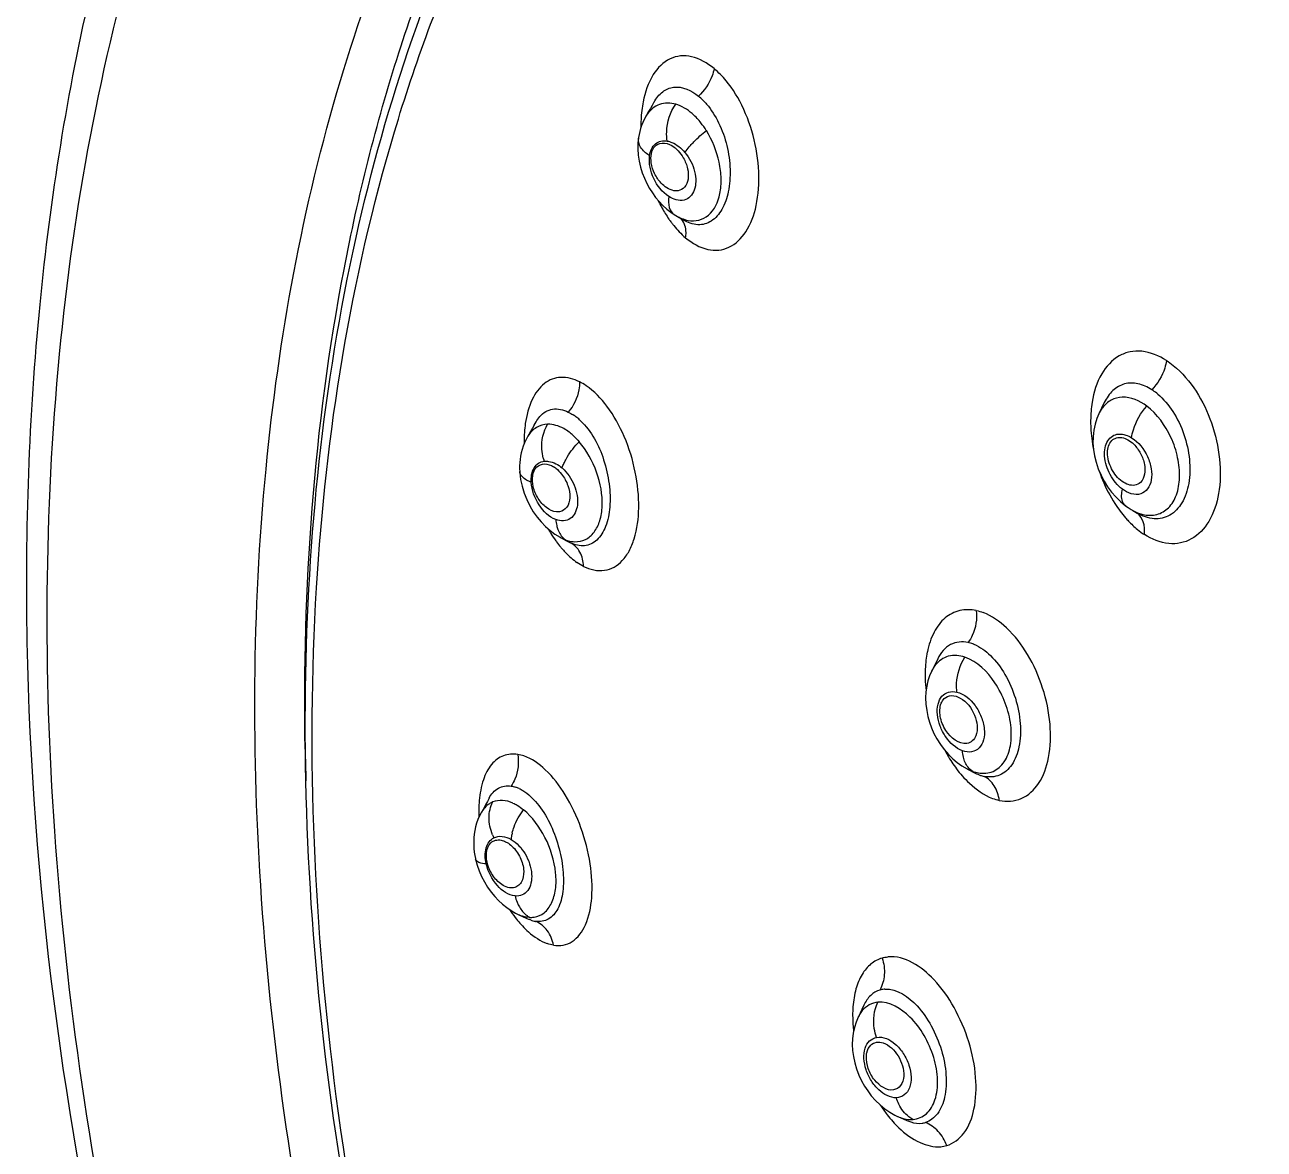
# Model space of a CAD drawing. Header units: millimetres. Extents: x 1241 to 1836, y -3 to 418.
# Drawn here: x 1621.68 to 1630.17, y 357.29 to 365 of the extents above; entities that cross this region are included whole.
import ezdxf

# ---------------------------------------------------------------- set-up
doc = ezdxf.new("R2010")
doc.units = ezdxf.units.MM
doc.header["$LTSCALE"] = 32.67
doc.layers.get('0').update_dxf_attribs({"linetype": 'CONTINUOUS'})
doc.layers.add('1', color=7, linetype='CONTINUOUS')

msp = doc.modelspace()

# ---------------------------------------------------------------- linework, layer by layer
at = {"color": 7, "linetype": 'Continuous'}
for p, q in [((1625.9525, 364.4049), (1625.9327, 364.3712)), ((1625.8827, 364.2227), (1625.8827, 364.2228)), ((1626.1281, 363.6992), (1626.139, 363.6925)), ((1626.139, 363.6925), (1626.19, 363.6619)), ((1629.0758, 362.4101), (1629.0383, 362.332)), ((1629.0378, 362.3332), (1629.0374, 362.3325)), ((1625.1692, 362.2557), (1625.1567, 362.2336)), ((1625.1692, 362.2557), (1625.1821, 362.2789)), ((1625.18, 362.2752), (1625.1804, 362.2758)), ((1625.1255, 362.1792), (1625.123, 362.1752)), ((1625.1321, 362.1908), (1625.1232, 362.1755)), ((1625.0696, 361.9367), (1625.0696, 361.9369)), ((1629.1866, 361.7318), (1629.2217, 361.7033)), ((1629.2713, 361.6708), (1629.3018, 361.6524)), ((1625.2771, 361.5327), (1625.311, 361.5079)), ((1625.3527, 361.4829), (1625.3908, 361.463)), ((1625.3908, 361.463), (1625.4135, 361.4511)), ((1625.4137, 361.451), (1625.4175, 361.4491)), ((1627.9345, 360.6544), (1627.8932, 360.5697)), ((1627.8909, 360.5665), (1627.8784, 360.5378)), ((1627.8924, 360.5696), (1627.8909, 360.5665)), ((1628.0683, 359.9421), (1628.1002, 359.9195)), ((1628.1002, 359.9195), (1628.1352, 359.8992)), ((1628.1352, 359.8992), (1628.1358, 359.8989)), ((1628.1358, 359.8989), (1628.1756, 359.8816)), ((1628.1384, 359.8978), (1628.1905, 359.8705)), ((1624.7673, 359.2792), (1624.7673, 359.2793)), ((1625.063, 358.8994), (1625.0942, 358.8853)), ((1625.0638, 358.899), (1625.0671, 358.8976)), ((1625.0942, 358.8853), (1625.1348, 358.8671)), ((1625.1442, 358.8633), (1625.135, 358.8671)), ((1627.4283, 358.2801), (1627.3879, 358.1942)), ((1627.3884, 358.1957), (1627.3879, 358.1946)), ((1627.5717, 357.5684), (1627.6057, 357.5448)), ((1627.6574, 357.5167), (1627.6606, 357.5152)), ((1627.6609, 357.5161), (1627.7227, 357.4887))]:
    msp.add_line(p, q, dxfattribs=at)
for points in [[(1625.9897, 364.4696), (1625.977, 364.4473), (1625.9646, 364.4257), (1625.9525, 364.4049)], [(1625.9327, 364.3712), (1625.9219, 364.3512), (1625.9124, 364.3308), (1625.9042, 364.3102), (1625.8973, 364.2897), (1625.8916, 364.2694), (1625.887, 364.249), (1625.8835, 364.2285), (1625.8827, 364.2228)], [(1625.8827, 364.2227), (1625.8796, 364.19), (1625.879, 364.1486), (1625.8818, 364.1069), (1625.888, 364.0656), (1625.8973, 364.025), (1625.9096, 363.9853), (1625.9241, 363.9476), (1625.9405, 363.9122), (1625.9586, 363.8789), (1625.9784, 363.8474), (1626.0001, 363.8172), (1626.024, 363.7883), (1626.0497, 363.7615), (1626.0768, 363.7371), (1626.1047, 363.7151), (1626.1281, 363.6992)], [(1629.0378, 362.3332), (1629.0243, 362.3007), (1629.0124, 362.262), (1629.0037, 362.2201), (1628.9988, 362.1764), (1628.9979, 362.1328), (1629.0011, 362.089), (1629.0082, 362.0448), (1629.0192, 362.0009), (1629.0343, 361.9565), (1629.0533, 361.912), (1629.0749, 361.8703), (1629.0988, 361.832), (1629.1253, 361.7962)], [(1625.1567, 362.2336), (1625.1443, 362.2119), (1625.1321, 362.1908)], [(1625.1025, 362.1348), (1625.0935, 362.1121), (1625.086, 362.0893), (1625.0799, 362.0664), (1625.0753, 362.0435), (1625.072, 362.0209), (1625.0699, 361.9989), (1625.0688, 361.9768), (1625.0688, 361.955), (1625.0696, 361.9369)], [(1625.123, 362.1752), (1625.1131, 362.1572), (1625.1025, 362.1348)], [(1625.0696, 361.9367), (1625.0701, 361.9287), (1625.0758, 361.8824), (1625.0856, 361.8362), (1625.0996, 361.7899), (1625.1174, 361.745), (1625.1385, 361.7021), (1625.1624, 361.6619), (1625.188, 361.6252), (1625.2154, 361.5918), (1625.2451, 361.561), (1625.2771, 361.5327)], [(1629.1253, 361.7962), (1629.1544, 361.7629), (1629.1866, 361.7318)], [(1629.2217, 361.7033), (1629.2393, 361.6907), (1629.2609, 361.6768)], [(1625.311, 361.5079), (1625.3461, 361.4867), (1625.3543, 361.4823)], [(1627.8784, 360.5378), (1627.8671, 360.5036), (1627.8585, 360.4662), (1627.8532, 360.4262), (1627.8515, 360.3851), (1627.8533, 360.3425), (1627.8586, 360.2992), (1627.8669, 360.2576), (1627.878, 360.2182), (1627.8917, 360.1801), (1627.9085, 360.1425), (1627.9287, 360.1047), (1627.9526, 360.0669), (1627.9789, 360.0312), (1628.007, 359.9984)], [(1628.007, 359.9984), (1628.0371, 359.9684), (1628.0683, 359.9421)], [(1624.8597, 359.6983), (1624.8476, 359.6752), (1624.8377, 359.6567), (1624.8278, 359.6385), (1624.818, 359.6205), (1624.8081, 359.6028), (1624.8055, 359.5983)], [(1624.8048, 359.5969), (1624.794, 359.576), (1624.7832, 359.5511), (1624.7742, 359.5259), (1624.767, 359.5006), (1624.7615, 359.4754), (1624.7576, 359.4505), (1624.7551, 359.4257), (1624.7541, 359.4009), (1624.7544, 359.3765), (1624.7558, 359.3526), (1624.7583, 359.329)], [(1624.7583, 359.329), (1624.7618, 359.3061), (1624.7662, 359.284), (1624.7673, 359.2793)], [(1624.7673, 359.2792), (1624.7781, 359.2391), (1624.7919, 359.1997), (1624.8085, 359.161)], [(1624.8085, 359.161), (1624.8279, 359.1236), (1624.8497, 359.0878), (1624.8737, 359.0541), (1624.899, 359.0233), (1624.9251, 358.9956), (1624.9522, 358.9705)], [(1624.9522, 358.9705), (1624.9804, 358.948), (1625.0099, 358.9278)], [(1625.0099, 358.9278), (1625.0409, 358.9101), (1625.063, 358.8994)], [(1627.3884, 358.1957), (1627.3744, 358.1617), (1627.3631, 358.1254), (1627.3549, 358.0875), (1627.35, 358.0485), (1627.3486, 358.0087), (1627.3507, 357.9679), (1627.3564, 357.9261), (1627.3656, 357.8842), (1627.3783, 357.8416), (1627.3941, 357.7998), (1627.4122, 357.7607), (1627.4321, 357.7247), (1627.4542, 357.6908), (1627.4789, 357.6582), (1627.5072, 357.6263), (1627.5387, 357.5957), (1627.5717, 357.5684)], [(1627.6057, 357.5448), (1627.6406, 357.5248), (1627.6574, 357.5167)]]:
    msp.add_lwpolyline(points, dxfattribs=at)
for centre, radius, start, end in [((1626.0059, 364.1556), 0.457, 45.50682, 50.97253), ((1626.8075, 364.31), 0.9075, 173.49499, 177.47737), ((1626.6887, 364.3238), 0.7878, 169.14172, 173.5088), ((1626.9029, 364.3054), 1.003, 177.45498, 180.3775), ((1626.1303, 364.2568), 0.2283, 145.17599, 148.94439), ((1625.9093, 364.0092), 0.5129, 38.42817, 42.73251), ((1625.8252, 363.9502), 0.6155, 31.80654, 37.86464), ((1626.0512, 364.1148), 0.0756, 128.47729, 133.50013), ((1626.1018, 364.3285), 0.2669, 236.71723, 237.85163), ((1626.9539, 364.2495), 1.0404, 205.94654, 207.31675), ((1626.7782, 364.1462), 0.8364, 214.82068, 215.46651), ((1626.7569, 364.1309), 0.8102, 215.45986, 217.3126), ((1626.2983, 363.9595), 0.3108, 239.30009, 243.95041), ((1626.0953, 363.5956), 0.1094, 41.24597, 44.37157), ((1626.727, 364.1081), 0.7726, 217.31431, 218.88691), ((1626.6741, 364.0647), 0.7041, 218.83945, 223.32053), ((1626.5556, 363.9588), 0.5453, 223.7655, 230.2166), ((1629.196, 362.1765), 0.3818, 51.2696, 57.43193), ((1629.1734, 362.1492), 0.4172, 49.90594, 51.18062), ((1629.7527, 362.2901), 0.7703, 170.87176, 175.40939), ((1625.249, 362.0364), 0.345, 52.12537, 57.29093), ((1625.1864, 361.9787), 0.4292, 45.71478, 50.26492), ((1629.8497, 362.2822), 0.8676, 175.39774, 179.60648), ((1629.2715, 362.222), 0.2586, 151.07153, 154.56715), ((1629.2603, 362.2281), 0.246, 149.94797, 151.05088), ((1626.018, 362.1465), 0.9182, 176.28624, 180.16976), ((1625.9079, 362.1539), 0.8079, 172.03209, 176.30122), ((1625.1678, 361.8883), 0.3993, 48.05264, 53.09344), ((1626.082, 362.1461), 0.9823, 180.13677, 180.97865), ((1625.3161, 362.0619), 0.2238, 148.37158, 149.4742), ((1625.5432, 362.1092), 0.3221, 194.41839, 198.37628), ((1625.2117, 361.8222), 0.1728, 52.79468, 58.7764), ((1629.8902, 362.1967), 0.8833, 212.83334, 216.88834), ((1629.2557, 361.7488), 0.0568, 217.87051, 229.0893), ((1629.2544, 361.7473), 0.0548, 229.1634, 233.37684), ((1629.8346, 362.1551), 0.8139, 216.89752, 221.10052), ((1629.4444, 361.9794), 0.3538, 238.76436, 239.78527), ((1629.2402, 361.5693), 0.1032, 53.44984, 57.21884), ((1626.1413, 362.053), 1.0145, 210.13628, 212.13478), ((1629.6364, 361.9493), 0.5279, 230.81908, 237.19656), ((1626.0636, 362.0036), 0.9225, 212.10422, 215.85082), ((1626.0058, 361.9626), 0.8515, 215.89155, 216.48765), ((1625.9541, 361.9237), 0.7869, 216.44881, 219.94727), ((1625.4781, 361.7241), 0.2718, 242.87933, 244.74112), ((1625.4739, 361.7152), 0.262, 244.7406, 246.75266), ((1625.4682, 361.7016), 0.2472, 246.73199, 250.92905), ((1625.4396, 361.56), 0.1057, 232.00281, 240.45928), ((1625.9019, 361.8805), 0.7191, 219.98343, 221.41975), ((1628.0855, 360.5159), 0.2562, 67.75434, 69.48803), ((1628.542, 360.5603), 0.6934, 168.32459, 173.10633), ((1628.737, 360.5441), 0.8892, 177.47456, 181.55718), ((1628.6383, 360.5486), 0.7904, 173.10542, 177.48652), ((1628.8287, 360.5467), 0.9809, 181.56245, 186.46132), ((1628.7214, 360.3955), 0.8244, 217.06379, 221.2683), ((1628.3006, 360.0675), 0.2253, 250.91658, 253.93093), ((1628.2969, 360.0546), 0.2119, 253.92364, 257.86392), ((1624.974, 359.5599), 0.2243, 65.78365, 72.57326), ((1625.6102, 359.6109), 0.8211, 175.07349, 179.19855), ((1628.4239, 359.9952), 0.3196, 249.04544, 257.79251), ((1625.7234, 359.6092), 0.9343, 179.19079, 182.55108), ((1625.1826, 359.5723), 0.3242, 202.72877, 206.70785), ((1625.301, 359.3873), 0.2921, 170.18321, 174.48746), ((1625.3421, 359.3804), 0.3338, 166.22627, 170.20301), ((1625.7992, 359.4696), 0.9623, 213.72978, 217.82179), ((1625.1583, 359.1103), 0.2316, 246.77714, 248.89972), ((1625.1536, 359.0978), 0.2182, 248.87746, 253.31373), ((1625.214, 359.0236), 0.1613, 229.13991, 235.81039), ((1625.2065, 359.0125), 0.1479, 235.80567, 242.84372), ((1625.6981, 359.3914), 0.8345, 217.83727, 221.24615), ((1625.6334, 359.3351), 0.7488, 221.2707, 223.25303), ((1625.2034, 359.004), 0.1525, 259.47004, 260.95783), ((1627.5807, 358.238), 0.1511, 95.53251, 106.59967), ((1627.581, 358.2317), 0.1573, 93.0278, 95.39093), ((1628.1611, 358.2084), 0.81, 175.76075, 179.9896), ((1628.2681, 358.2082), 0.9169, 179.97807, 183.90983), ((1627.6055, 358.0942), 0.2396, 149.59428, 153.65204), ((1628.3469, 358.2132), 0.9959, 183.88723, 186.46655), ((1627.6227, 358.0855), 0.2589, 153.61644, 154.82029), ((1628.3698, 358.1343), 0.9895, 213.18659, 217.77941), ((1628.2765, 358.0622), 0.8716, 217.79713, 221.80402), ((1628.1986, 357.9924), 0.7669, 221.78988, 226.18363), ((1627.809, 357.611), 0.1421, 277.40767, 286.511), ((1627.9369, 357.5153), 0.2074, 275.01075, 286.48967)]:
    msp.add_arc(centre, radius, start, end, dxfattribs=at)
for points, knots in [([(1627.98, 347.0014), (1627.2445, 348.0762), (1625.9408, 350.3358), (1624.5296, 353.9252), (1623.7202, 357.5566), (1623.5571, 361.0376), (1623.9856, 363.7393), (1624.6799, 365.6309), (1625.3433, 366.8633), (1626.1546, 367.9279), (1627.1039, 368.8086), (1628.1771, 369.4906), (1628.9601, 369.8037), (1629.3615, 369.9237)], [0, 0, 0, 0, 0.149313, 0.297754, 0.440615, 0.573927, 0.695156, 0.751168, 0.8043, 0.855006, 0.90395, 0.951969, 1, 1, 1, 1]), ([(1627.9548, 346.9846), (1627.2576, 348.005), (1626.0119, 350.1459), (1624.6276, 353.5461), (1623.7763, 357.0048), (1623.5007, 360.3638), (1623.8188, 363.472), (1624.6016, 365.7932), (1625.5279, 367.3541), (1626.3418, 368.3476), (1627.2803, 369.1738), (1627.9833, 369.6057), (1628.3473, 369.788)], [0, 0, 0, 0, 0.146252, 0.291949, 0.433066, 0.566147, 0.688836, 0.800474, 0.852683, 0.902938, 0.951816, 1, 1, 1, 1]), ([(1626.4012, 364.6998), (1626.3562, 364.7366), (1626.2811, 364.7817), (1626.1718, 364.791), (1626.0709, 364.7627), (1625.9647, 364.6534), (1625.9275, 364.5373), (1625.915, 364.4722)], [0, 0, 0, 0, 0.256265, 0.367312, 0.474618, 0.707873, 1, 1, 1, 1]), ([(1626.4012, 364.6998), (1626.3984, 364.683), (1626.3789, 364.6121), (1626.3349, 364.5488), (1626.2936, 364.5106)], [0, 0, 0, 0, 0.23257, 1, 1, 1, 1]), ([(1625.99, 364.4695), (1626.0052, 364.4964), (1626.0416, 364.5439), (1626.1554, 364.5948), (1626.2467, 364.5482), (1626.2936, 364.5106)], [0, 0, 0, 0, 0.26225, 0.49109, 1, 1, 1, 1]), ([(1626.2067, 363.5397), (1626.2509, 363.5033), (1626.3254, 363.4594), (1626.4329, 363.4512), (1626.5323, 363.4786), (1626.6372, 363.5846), (1626.7021, 363.771), (1626.7165, 363.9992), (1626.6776, 364.2437), (1626.5895, 364.4722), (1626.4984, 364.6053), (1626.4459, 364.6587)], [0, 0, 0, 0, 0.105384, 0.151081, 0.195311, 0.2911, 0.410093, 0.552354, 0.707902, 0.862125, 1, 1, 1, 1]), ([(1626.1384, 364.4556), (1626.1031, 364.4661), (1626.024, 364.4676), (1625.9636, 364.4168), (1625.9429, 364.3872)], [0, 0, 0, 0, 0.504001, 1, 1, 1, 1]), ([(1626.0809, 364.2029), (1626.0773, 364.2241), (1626.0719, 364.3116), (1626.0997, 364.4021), (1626.1384, 364.4556)], [0, 0, 0, 0, 0.245409, 1, 1, 1, 1]), ([(1626.2861, 364.3571), (1626.275, 364.3691), (1626.2325, 364.4107), (1626.1798, 364.4434), (1626.1384, 364.4556)], [0, 0, 0, 0, 0.275242, 1, 1, 1, 1]), ([(1626.3505, 364.4559), (1626.3832, 364.4171), (1626.4396, 364.3259), (1626.4948, 364.1731), (1626.5159, 364.0119), (1626.5059, 363.8616), (1626.4649, 363.7369), (1626.4016, 363.6608), (1626.3391, 363.6321), (1626.2712, 363.6251), (1626.2204, 363.6438), (1626.1902, 363.6618)], [0, 0, 0, 0, 0.14154, 0.295969, 0.4504, 0.592196, 0.713058, 0.812248, 0.857072, 0.901748, 1, 1, 1, 1]), ([(1626.2236, 363.6592), (1626.2479, 363.6547), (1626.2988, 363.6555), (1626.3949, 363.7063), (1626.445, 363.8212), (1626.4532, 363.9485), (1626.4343, 364.0984), (1626.3896, 364.2083), (1626.3485, 364.2747)], [0, 0, 0, 0, 0.09716, 0.192184, 0.411105, 0.546087, 0.693671, 1, 1, 1, 1]), ([(1626.2392, 364.1723), (1626.247, 364.1812), (1626.2812, 364.2176), (1626.3187, 364.251), (1626.3485, 364.2747)], [0, 0, 0, 0, 0.237536, 1, 1, 1, 1]), ([(1625.9553, 364.1054), (1625.9332, 364.1199), (1625.8956, 364.1517), (1625.88, 364.2016), (1625.8827, 364.2227)], [0, 0, 0, 0, 0.553685, 1, 1, 1, 1]), ([(1625.9598, 364.1025), (1625.9637, 364.1327), (1625.9827, 364.179), (1626.0373, 364.2058), (1626.0666, 364.2056), (1626.0809, 364.2029)], [0, 0, 0, 0, 0.518094, 0.751667, 1, 1, 1, 1]), ([(1626.038, 363.9155), (1626.0203, 363.9344), (1625.9913, 363.9785), (1625.9618, 364.0637), (1625.9701, 364.1421), (1625.9992, 364.1696)], [0, 0, 0, 0, 0.282651, 0.562389, 1, 1, 1, 1]), ([(1626.0042, 364.174), (1626.0196, 364.1862), (1626.067, 364.1976), (1626.1079, 364.1757), (1626.1272, 364.1614)], [0, 0, 0, 0, 0.449266, 1, 1, 1, 1]), ([(1626.0809, 364.2029), (1626.0915, 364.2009), (1626.138, 364.1863), (1626.1775, 364.1538), (1626.2016, 364.1249)], [0, 0, 0, 0, 0.223395, 1, 1, 1, 1]), ([(1626.2016, 364.1249), (1626.2042, 364.1286), (1626.2159, 364.145), (1626.2287, 364.1606), (1626.2392, 364.1723)], [0, 0, 0, 0, 0.223225, 1, 1, 1, 1]), ([(1626.091, 363.8224), (1626.0455, 363.8513), (1625.9777, 363.941), (1625.953, 364.0503), (1625.9598, 364.1025)], [0, 0, 0, 0, 0.505823, 1, 1, 1, 1]), ([(1626.2016, 364.1249), (1626.233, 364.0873), (1626.2676, 364.0205), (1626.2785, 363.9286), (1626.2701, 363.8679), (1626.2422, 363.8204), (1626.1792, 363.7837), (1626.1215, 363.8031), (1626.091, 363.8224)], [0, 0, 0, 0, 0.303761, 0.445624, 0.570686, 0.677582, 0.776207, 1, 1, 1, 1]), ([(1626.1907, 364.0879), (1626.2039, 364.0647), (1626.223, 364.0169), (1626.2281, 363.9457), (1626.2066, 363.8852), (1626.1713, 363.8651), (1626.1543, 363.8625)], [0, 0, 0, 0, 0.30454, 0.578749, 0.803564, 1, 1, 1, 1]), ([(1626.1543, 363.8625), (1626.145, 363.861), (1626.1005, 363.8622), (1626.0613, 363.8905), (1626.038, 363.9155)], [0, 0, 0, 0, 0.215919, 1, 1, 1, 1]), ([(1626.091, 363.8224), (1626.0876, 363.7973), (1626.0863, 363.7514), (1626.1118, 363.7095), (1626.1281, 363.6992)], [0, 0, 0, 0, 0.568469, 1, 1, 1, 1]), ([(1626.0295, 363.772), (1626.0342, 363.7629), (1626.0532, 363.7274), (1626.0745, 363.6931), (1626.0916, 363.6686)], [0, 0, 0, 0, 0.256067, 1, 1, 1, 1]), ([(1626.1618, 363.6802), (1626.1669, 363.6777), (1626.1867, 363.6687), (1626.2077, 363.6621), (1626.2236, 363.6592)], [0, 0, 0, 0, 0.261149, 1, 1, 1, 1]), ([(1626.2067, 363.5397), (1626.2085, 363.5518), (1626.2122, 363.5959), (1626.1988, 363.6435), (1626.1775, 363.6677)], [0, 0, 0, 0, 0.275693, 1, 1, 1, 1]), ([(1629.5015, 362.699), (1629.4507, 362.7308), (1629.3667, 362.7667), (1629.2516, 362.7623), (1629.1466, 362.7223), (1629.0398, 362.6032), (1629.0031, 362.4801), (1628.9921, 362.4123)], [0, 0, 0, 0, 0.251032, 0.363798, 0.474515, 0.712849, 1, 1, 1, 1]), ([(1629.5487, 362.6649), (1629.6705, 362.5654), (1629.8034, 362.3443), (1629.8744, 362.0304), (1629.8719, 361.7957), (1629.8095, 361.5985), (1629.7026, 361.482), (1629.5983, 361.4436), (1629.4843, 361.4387), (1629.4007, 361.4739), (1629.3504, 361.5056)], [0, 0, 0, 0, 0.282002, 0.434385, 0.576072, 0.697367, 0.798331, 0.845416, 0.893353, 1, 1, 1, 1]), ([(1629.5015, 362.699), (1629.4993, 362.6813), (1629.4825, 362.6075), (1629.4416, 362.5397), (1629.4016, 362.4982)], [0, 0, 0, 0, 0.235687, 1, 1, 1, 1]), ([(1625.4791, 362.5524), (1625.4397, 362.5715), (1625.3749, 362.5901), (1625.291, 362.5739), (1625.2145, 362.5303), (1625.1415, 362.4241), (1625.1158, 362.3226), (1625.1078, 362.2659)], [0, 0, 0, 0, 0.233186, 0.339951, 0.448434, 0.694536, 1, 1, 1, 1]), ([(1625.4791, 362.5524), (1625.4794, 362.5344), (1625.4734, 362.4599), (1625.4393, 362.3881), (1625.4025, 362.3451)], [0, 0, 0, 0, 0.241287, 1, 1, 1, 1]), ([(1629.4015, 362.4983), (1629.3723, 362.517), (1629.3117, 362.5447), (1629.2124, 362.5463), (1629.1272, 362.4957), (1629.0905, 362.4409), (1629.0758, 362.4101)], [0, 0, 0, 0, 0.267662, 0.503189, 0.736774, 1, 1, 1, 1]), ([(1625.5071, 361.2874), (1625.551, 361.2658), (1625.6266, 361.2472), (1625.7192, 361.2788), (1625.7772, 361.326), (1625.8234, 361.3937), (1625.8713, 361.5137), (1625.8939, 361.6986), (1625.8689, 361.9371), (1625.7958, 362.1749), (1625.6831, 362.3795), (1625.58, 362.4888), (1625.5243, 362.526)], [0, 0, 0, 0, 0.090908, 0.133152, 0.177733, 0.227538, 0.283974, 0.416355, 0.568628, 0.727003, 0.875359, 1, 1, 1, 1]), ([(1629.4421, 362.4684), (1629.4823, 362.4345), (1629.5542, 362.3477), (1629.6282, 362.1933), (1629.6651, 362.0239), (1629.6632, 361.8613), (1629.619, 361.7247), (1629.5335, 361.6286), (1629.4124, 361.6024), (1629.3369, 361.6314), (1629.3019, 361.6524)], [0, 0, 0, 0, 0.135704, 0.285609, 0.437598, 0.578816, 0.699812, 0.801055, 0.894731, 1, 1, 1, 1]), ([(1625.2063, 362.3136), (1625.2179, 362.3273), (1625.2445, 362.3509), (1625.3135, 362.3745), (1625.3695, 362.3608), (1625.4025, 362.3451)], [0, 0, 0, 0, 0.251938, 0.487377, 1, 1, 1, 1]), ([(1629.3667, 362.3862), (1629.3188, 362.4216), (1629.2323, 362.4615), (1629.1203, 362.432), (1629.0794, 362.3962), (1629.0633, 362.3751)], [0, 0, 0, 0, 0.531868, 0.762926, 1, 1, 1, 1]), ([(1629.2632, 362.1689), (1629.2654, 362.1871), (1629.2835, 362.2662), (1629.3256, 362.3392), (1629.3667, 362.3862)], [0, 0, 0, 0, 0.227066, 1, 1, 1, 1]), ([(1629.3393, 361.6432), (1629.3706, 361.6355), (1629.4367, 361.6341), (1629.5247, 361.6856), (1629.578, 361.7807), (1629.5973, 361.9012), (1629.583, 362.0364), (1629.5244, 362.2123), (1629.439, 362.3314), (1629.3667, 362.3862)], [0, 0, 0, 0, 0.099913, 0.194798, 0.3015, 0.426446, 0.568252, 0.718557, 1, 1, 1, 1]), ([(1625.4861, 362.2859), (1625.5606, 362.2139), (1625.6401, 362.0653), (1625.6862, 361.857), (1625.6927, 361.7006), (1625.6674, 361.5667), (1625.6171, 361.478), (1625.5603, 361.4389), (1625.4973, 361.422), (1625.447, 361.4343), (1625.4175, 361.4491)], [0, 0, 0, 0, 0.288166, 0.44594, 0.593296, 0.719944, 0.821831, 0.865862, 0.90839, 1, 1, 1, 1]), ([(1628.9821, 362.2881), (1628.9819, 362.2718), (1628.9832, 362.2049), (1628.9914, 362.1382), (1629.0011, 362.0885)], [0, 0, 0, 0, 0.244077, 1, 1, 1, 1]), ([(1625.2607, 362.262), (1625.2341, 362.2615), (1625.1787, 362.2451), (1625.1402, 362.2031), (1625.1255, 362.1792)], [0, 0, 0, 0, 0.487156, 1, 1, 1, 1]), ([(1625.2312, 362.029), (1625.2261, 362.049), (1625.2134, 362.1273), (1625.2296, 362.2121), (1625.2607, 362.262)], [0, 0, 0, 0, 0.259837, 1, 1, 1, 1]), ([(1625.4076, 362.2075), (1625.3959, 362.2164), (1625.3521, 362.2455), (1625.2987, 362.2627), (1625.2607, 362.262)], [0, 0, 0, 0, 0.279066, 1, 1, 1, 1]), ([(1625.3754, 362.0005), (1625.3813, 362.0128), (1625.4093, 362.0639), (1625.4458, 362.1102), (1625.4768, 362.1421)], [0, 0, 0, 0, 0.235478, 1, 1, 1, 1]), ([(1625.4478, 361.4564), (1625.4726, 361.4556), (1625.5243, 361.4663), (1625.5855, 361.5213), (1625.6243, 361.6029), (1625.6444, 361.7449), (1625.6079, 361.939), (1625.529, 362.0812), (1625.4768, 362.1421)], [0, 0, 0, 0, 0.090824, 0.184358, 0.291663, 0.416421, 0.70531, 1, 1, 1, 1]), ([(1629.2001, 361.8158), (1629.1654, 361.8421), (1629.1085, 361.9126), (1629.0751, 362.0176), (1629.078, 362.099), (1629.0961, 362.1483), (1629.1289, 362.1839), (1629.1588, 362.1932), (1629.1734, 362.1942)], [0, 0, 0, 0, 0.283554, 0.569815, 0.696391, 0.806596, 0.904518, 1, 1, 1, 1]), ([(1629.2844, 361.8435), (1629.2551, 361.8387), (1629.1848, 361.8671), (1629.1199, 361.9531), (1629.088, 362.0561), (1629.1068, 362.1295), (1629.128, 362.1501)], [0, 0, 0, 0, 0.219457, 0.500752, 0.781549, 1, 1, 1, 1]), ([(1629.128, 362.1501), (1629.1365, 362.1584), (1629.1589, 362.1712), (1629.1993, 362.1721), (1629.2406, 362.1555), (1629.2653, 362.1362), (1629.2772, 362.1246)], [0, 0, 0, 0, 0.214751, 0.44147, 0.701911, 1, 1, 1, 1]), ([(1629.1734, 362.1942), (1629.1857, 362.1952), (1629.2026, 362.1935), (1629.2187, 362.189), (1629.2229, 362.1876)], [0, 0, 0, 0, 0.736696, 1, 1, 1, 1]), ([(1629.2632, 362.1689), (1629.3109, 362.1392), (1629.3672, 362.067), (1629.4005, 361.9604), (1629.4035, 361.8821), (1629.379, 361.817), (1629.307, 361.7629), (1629.2347, 361.79), (1629.2001, 361.8158)], [0, 0, 0, 0, 0.287632, 0.43627, 0.569745, 0.681314, 0.779127, 1, 1, 1, 1]), ([(1629.2772, 362.1246), (1629.2962, 362.1062), (1629.3279, 362.0618), (1629.3606, 361.9745), (1629.354, 361.8924), (1629.3242, 361.8633)], [0, 0, 0, 0, 0.279331, 0.560171, 1, 1, 1, 1]), ([(1625.1482, 361.8645), (1625.1461, 361.8981), (1625.1533, 361.9499), (1625.1964, 361.9964), (1625.2238, 362.0061), (1625.2375, 362.0077)], [0, 0, 0, 0, 0.546955, 0.776637, 1, 1, 1, 1]), ([(1625.2526, 361.6904), (1625.2302, 361.7074), (1625.1918, 361.7527), (1625.1505, 361.8451), (1625.1541, 361.9379), (1625.1874, 361.9692)], [0, 0, 0, 0, 0.272826, 0.556251, 1, 1, 1, 1]), ([(1625.1874, 361.9692), (1625.2008, 361.9818), (1625.2428, 361.9973), (1625.2826, 361.9813), (1625.3013, 361.97)], [0, 0, 0, 0, 0.457486, 1, 1, 1, 1]), ([(1625.2375, 362.0077), (1625.2473, 362.0088), (1625.2919, 362.0076), (1625.3336, 361.9844), (1625.3596, 361.9619)], [0, 0, 0, 0, 0.222162, 1, 1, 1, 1]), ([(1625.3596, 361.9619), (1625.3961, 361.9303), (1625.4393, 361.8679), (1625.4646, 361.776), (1625.4696, 361.6954), (1625.4373, 361.6177), (1625.3683, 361.5948), (1625.3339, 361.6019), (1625.3171, 361.608)], [0, 0, 0, 0, 0.295764, 0.443745, 0.578953, 0.792288, 0.890398, 1, 1, 1, 1]), ([(1625.3596, 361.9619), (1625.3606, 361.965), (1625.3653, 361.9781), (1625.3708, 361.9909), (1625.3754, 362.0005)], [0, 0, 0, 0, 0.234395, 1, 1, 1, 1]), ([(1625.1482, 361.8645), (1625.1375, 361.8684), (1625.1048, 361.8818), (1625.0712, 361.9117), (1625.0696, 361.9367)], [0, 0, 0, 0, 0.313227, 1, 1, 1, 1]), ([(1625.3171, 361.608), (1625.2693, 361.6254), (1625.1891, 361.7067), (1625.1517, 361.8096), (1625.1482, 361.8645)], [0, 0, 0, 0, 0.480544, 1, 1, 1, 1]), ([(1625.3567, 361.9194), (1625.3752, 361.8959), (1625.4034, 361.8439), (1625.4179, 361.7634), (1625.4012, 361.6913), (1625.362, 361.6649), (1625.3431, 361.6618)], [0, 0, 0, 0, 0.299347, 0.579428, 0.807902, 1, 1, 1, 1]), ([(1629.0412, 361.939), (1629.048, 361.9192), (1629.077, 361.8425), (1629.1149, 361.769), (1629.148, 361.7177)], [0, 0, 0, 0, 0.255082, 1, 1, 1, 1]), ([(1629.2109, 361.7139), (1629.2065, 361.7195), (1629.1903, 361.7511), (1629.1941, 361.7888), (1629.2001, 361.8158)], [0, 0, 0, 0, 0.205546, 1, 1, 1, 1]), ([(1625.3431, 361.6618), (1625.336, 361.6606), (1625.3035, 361.66), (1625.2725, 361.6753), (1625.2526, 361.6904)], [0, 0, 0, 0, 0.223308, 1, 1, 1, 1]), ([(1629.2213, 361.6201), (1629.2278, 361.6127), (1629.2534, 361.5844), (1629.2811, 361.5581), (1629.3029, 361.5401)], [0, 0, 0, 0, 0.258036, 1, 1, 1, 1]), ([(1629.2663, 361.6736), (1629.2723, 361.6701), (1629.2955, 361.6575), (1629.3203, 361.6478), (1629.3393, 361.6432)], [0, 0, 0, 0, 0.260957, 1, 1, 1, 1]), ([(1629.3504, 361.5056), (1629.3536, 361.5344), (1629.3518, 361.5894), (1629.3211, 361.6377), (1629.3016, 361.6522)], [0, 0, 0, 0, 0.544511, 1, 1, 1, 1]), ([(1625.3228, 361.567), (1625.3249, 361.5575), (1625.3346, 361.5239), (1625.3545, 361.4923), (1625.3745, 361.4767)], [0, 0, 0, 0, 0.277449, 1, 1, 1, 1]), ([(1625.3875, 361.468), (1625.3925, 361.4663), (1625.4121, 361.4603), (1625.4327, 361.4569), (1625.4478, 361.4564)], [0, 0, 0, 0, 0.259831, 1, 1, 1, 1]), ([(1625.5071, 361.2874), (1625.5059, 361.3211), (1625.4914, 361.386), (1625.4442, 361.4351), (1625.4175, 361.4491)], [0, 0, 0, 0, 0.52839, 1, 1, 1, 1]), ([(1625.3626, 361.4048), (1625.3704, 361.3959), (1625.4008, 361.3631), (1625.4347, 361.3334), (1625.4615, 361.3144)], [0, 0, 0, 0, 0.264901, 1, 1, 1, 1]), ([(1628.1987, 360.9841), (1628.1615, 360.9916), (1628.0839, 360.9936), (1627.9765, 360.9385), (1627.9004, 360.8337), (1627.8728, 360.7477), (1627.863, 360.7006)], [0, 0, 0, 0, 0.23114, 0.456207, 0.706772, 1, 1, 1, 1]), ([(1628.1987, 360.9841), (1628.2055, 360.9269), (1628.1921, 360.8464), (1628.1534, 360.7804), (1628.1425, 360.7653)], [0, 0, 0, 0, 0.755966, 1, 1, 1, 1]), ([(1628.3563, 359.6828), (1628.4056, 359.6726), (1628.5165, 359.6791), (1628.644, 359.8012), (1628.7061, 359.9873), (1628.7128, 360.2138), (1628.6617, 360.4555), (1628.5616, 360.6822), (1628.4238, 360.8634), (1628.3052, 360.9478), (1628.2451, 360.9705)], [0, 0, 0, 0, 0.091188, 0.185472, 0.300669, 0.438793, 0.591331, 0.744348, 0.883698, 1, 1, 1, 1]), ([(1628.1424, 360.7654), (1628.1028, 360.7738), (1628.0106, 360.7649), (1627.9535, 360.6934), (1627.9345, 360.6544)], [0, 0, 0, 0, 0.482481, 1, 1, 1, 1]), ([(1628.1824, 360.753), (1628.2247, 360.7357), (1628.3074, 360.6744), (1628.4034, 360.5454), (1628.4717, 360.3853), (1628.5063, 360.216), (1628.4995, 360.0581), (1628.4547, 359.9286), (1628.3644, 359.8451), (1628.2869, 359.84), (1628.2524, 359.8475)], [0, 0, 0, 0, 0.117852, 0.258131, 0.411413, 0.563391, 0.70044, 0.814919, 0.908844, 1, 1, 1, 1]), ([(1628.1208, 360.6641), (1628.0847, 360.6761), (1628.0052, 360.6859), (1627.9402, 360.638), (1627.9178, 360.6098)], [0, 0, 0, 0, 0.513583, 1, 1, 1, 1]), ([(1628.0659, 360.4257), (1628.0632, 360.4455), (1628.0602, 360.5281), (1628.0862, 360.612), (1628.1208, 360.6641)], [0, 0, 0, 0, 0.242568, 1, 1, 1, 1]), ([(1628.2135, 359.8716), (1628.2464, 359.8658), (1628.3184, 359.8712), (1628.4012, 359.9478), (1628.4403, 360.0643), (1628.4404, 360.204), (1628.4022, 360.3524), (1628.315, 360.525), (1628.2053, 360.6344), (1628.1208, 360.6641)], [0, 0, 0, 0, 0.096295, 0.192994, 0.306281, 0.441197, 0.5905, 0.742194, 1, 1, 1, 1]), ([(1628.1042, 360.0221), (1628.0576, 360.0396), (1627.9962, 360.0971), (1627.9483, 360.1901), (1627.9287, 360.2675), (1627.9317, 360.3393), (1627.957, 360.3986), (1628.0084, 360.4312), (1628.0473, 360.4299), (1628.0659, 360.4257)], [0, 0, 0, 0, 0.268251, 0.419002, 0.563829, 0.692148, 0.800678, 0.897254, 1, 1, 1, 1]), ([(1628.0659, 360.4257), (1628.1159, 360.4137), (1628.1834, 360.3546), (1628.2353, 360.2585), (1628.2571, 360.1766), (1628.2529, 360.1009), (1628.2236, 360.039), (1628.1657, 360.0093), (1628.1239, 360.015), (1628.1042, 360.0221)], [0, 0, 0, 0, 0.26254, 0.414165, 0.560314, 0.688591, 0.796183, 0.893219, 1, 1, 1, 1]), ([(1628.1348, 360.0735), (1628.0788, 360.0647), (1627.9896, 360.142), (1627.9468, 360.252), (1627.9469, 360.3208), (1627.9579, 360.3484)], [0, 0, 0, 0, 0.468244, 0.754918, 1, 1, 1, 1]), ([(1627.979, 360.3804), (1627.9919, 360.3928), (1628.0318, 360.4089), (1628.0708, 360.3947), (1628.089, 360.3844)], [0, 0, 0, 0, 0.460584, 1, 1, 1, 1]), ([(1628.089, 360.3844), (1628.1333, 360.3594), (1628.1967, 360.2765), (1628.2131, 360.1694), (1628.1956, 360.1254)], [0, 0, 0, 0, 0.517793, 1, 1, 1, 1]), ([(1628.1956, 360.1254), (1628.1903, 360.1122), (1628.1745, 360.088), (1628.148, 360.0756), (1628.1348, 360.0735)], [0, 0, 0, 0, 0.51716, 1, 1, 1, 1]), ([(1625.0554, 359.9979), (1625.0231, 360.0026), (1624.9535, 359.9979), (1624.8658, 359.9298), (1624.8122, 359.8176), (1624.7964, 359.7298), (1624.7922, 359.6814)], [0, 0, 0, 0, 0.21169, 0.427115, 0.68545, 1, 1, 1, 1]), ([(1625.0554, 359.9979), (1625.0657, 359.9423), (1625.0565, 359.862), (1625.0203, 359.7961), (1625.0099, 359.781)], [0, 0, 0, 0, 0.754588, 1, 1, 1, 1]), ([(1627.9818, 360.027), (1627.9879, 360.0155), (1628.0127, 359.9712), (1628.0407, 359.9287), (1628.0635, 359.8986)], [0, 0, 0, 0, 0.255953, 1, 1, 1, 1]), ([(1625.3013, 358.6896), (1625.3234, 358.6864), (1625.3684, 358.6865), (1625.4567, 358.7223), (1625.538, 358.8402), (1625.5719, 359.0292), (1625.5588, 359.2566), (1625.4968, 359.4957), (1625.3943, 359.7165), (1625.264, 359.8891), (1625.1534, 359.9689), (1625.0984, 359.9874)], [0, 0, 0, 0, 0.041851, 0.082422, 0.173799, 0.293328, 0.438409, 0.597186, 0.753576, 0.891362, 1, 1, 1, 1]), ([(1628.1508, 359.9005), (1628.1479, 359.9034), (1628.1364, 359.9162), (1628.1275, 359.9313), (1628.1222, 359.9433)], [0, 0, 0, 0, 0.237058, 1, 1, 1, 1]), ([(1628.1017, 359.8517), (1628.1175, 359.8337), (1628.1776, 359.7712), (1628.251, 359.7199), (1628.3096, 359.6967)], [0, 0, 0, 0, 0.27531, 1, 1, 1, 1]), ([(1628.3563, 359.6828), (1628.3515, 359.7178), (1628.3306, 359.7836), (1628.2804, 359.8332), (1628.2524, 359.8475)], [0, 0, 0, 0, 0.529266, 1, 1, 1, 1]), ([(1624.8597, 359.6982), (1624.8742, 359.7258), (1624.9161, 359.7758), (1624.981, 359.7849), (1625.0099, 359.781)], [0, 0, 0, 0, 0.517277, 1, 1, 1, 1]), ([(1625.0915, 359.7501), (1625.1285, 359.7271), (1625.1989, 359.6593), (1625.28, 359.5289), (1625.3377, 359.3738), (1625.37, 359.2141), (1625.3707, 359.0664), (1625.3418, 358.9449), (1625.2742, 358.8604), (1625.2081, 358.8489), (1625.1794, 358.8534)], [0, 0, 0, 0, 0.121019, 0.266126, 0.42347, 0.577813, 0.716496, 0.830549, 0.919351, 1, 1, 1, 1]), ([(1624.8853, 359.6721), (1624.8771, 359.6688), (1624.8444, 359.6517), (1624.8192, 359.6222), (1624.8054, 359.5978)], [0, 0, 0, 0, 0.238044, 1, 1, 1, 1]), ([(1624.8835, 359.4471), (1624.8678, 359.4845), (1624.8508, 359.5617), (1624.8678, 359.6403), (1624.8853, 359.6721)], [0, 0, 0, 0, 0.528658, 1, 1, 1, 1]), ([(1625.0233, 359.6641), (1625.0007, 359.6743), (1624.9543, 359.6878), (1624.9059, 359.6804), (1624.8853, 359.6721)], [0, 0, 0, 0, 0.527606, 1, 1, 1, 1]), ([(1625.0179, 359.4598), (1625.0213, 359.4738), (1625.0389, 359.5303), (1625.0682, 359.5831), (1625.0954, 359.6187)], [0, 0, 0, 0, 0.242686, 1, 1, 1, 1]), ([(1625.1674, 358.8824), (1625.1923, 358.886), (1625.2436, 358.9083), (1625.2938, 358.9809), (1625.3199, 359.0767), (1625.3189, 359.2333), (1625.2572, 359.4306), (1625.1573, 359.5679), (1625.0954, 359.6187)], [0, 0, 0, 0, 0.087477, 0.182977, 0.296346, 0.42788, 0.721904, 1, 1, 1, 1]), ([(1624.8399, 359.2479), (1624.8315, 359.2839), (1624.8264, 359.352), (1624.8672, 359.4141), (1624.893, 359.4266)], [0, 0, 0, 0, 0.563874, 1, 1, 1, 1]), ([(1624.8716, 359.3919), (1624.8804, 359.4002), (1624.9034, 359.413), (1624.9294, 359.4125), (1624.9421, 359.41)], [0, 0, 0, 0, 0.483881, 1, 1, 1, 1]), ([(1624.893, 359.4266), (1624.9098, 359.4348), (1624.9522, 359.4413), (1624.9915, 359.4264), (1625.0103, 359.4154)], [0, 0, 0, 0, 0.462765, 1, 1, 1, 1]), ([(1624.9719, 359.3999), (1624.9757, 359.3981), (1624.9914, 359.3897), (1625.0056, 359.3787), (1625.0155, 359.3695)], [0, 0, 0, 0, 0.236722, 1, 1, 1, 1]), ([(1625.0103, 359.4154), (1625.0502, 359.3921), (1625.1162, 359.3186), (1625.1547, 359.2057), (1625.1503, 359.1174), (1625.1293, 359.0646), (1625.0885, 359.0303), (1625.0544, 359.0264), (1625.038, 359.0278)], [0, 0, 0, 0, 0.278467, 0.56828, 0.69482, 0.803989, 0.900989, 1, 1, 1, 1]), ([(1624.9652, 359.0953), (1624.9386, 359.1082), (1624.8907, 359.1522), (1624.8369, 359.2494), (1624.8342, 359.3563), (1624.8716, 359.3919)], [0, 0, 0, 0, 0.259681, 0.545964, 1, 1, 1, 1]), ([(1625.0155, 359.3695), (1625.0394, 359.3474), (1625.0774, 359.2931), (1625.1027, 359.2047), (1625.0917, 359.1318), (1625.0592, 359.0946), (1625.0381, 359.0862), (1625.0276, 359.0845)], [0, 0, 0, 0, 0.2891, 0.573259, 0.806412, 0.904926, 1, 1, 1, 1]), ([(1624.8399, 359.2479), (1624.8229, 359.2492), (1624.7965, 359.2516), (1624.7696, 359.2692), (1624.7673, 359.2792)], [0, 0, 0, 0, 0.624493, 1, 1, 1, 1]), ([(1625.038, 359.0278), (1624.9913, 359.0316), (1624.8995, 359.0997), (1624.8526, 359.1935), (1624.8399, 359.2479)], [0, 0, 0, 0, 0.456293, 1, 1, 1, 1]), ([(1625.0276, 359.0845), (1625.0227, 359.0837), (1625.0014, 359.0822), (1624.9799, 359.0882), (1624.9652, 359.0953)], [0, 0, 0, 0, 0.232477, 1, 1, 1, 1]), ([(1625.0513, 358.9851), (1625.0546, 358.9767), (1625.0687, 358.9459), (1625.0896, 358.9179), (1625.1085, 358.9016)], [0, 0, 0, 0, 0.264794, 1, 1, 1, 1]), ([(1625.088, 358.8221), (1625.1014, 358.8078), (1625.1512, 358.759), (1625.2107, 358.7184), (1625.2579, 358.7008)], [0, 0, 0, 0, 0.279853, 1, 1, 1, 1]), ([(1625.3013, 358.6896), (1625.2941, 358.7254), (1625.2666, 358.7925), (1625.2101, 358.8399), (1625.1794, 358.8534)], [0, 0, 0, 0, 0.520237, 1, 1, 1, 1]), ([(1627.5528, 358.6024), (1627.5253, 358.5937), (1627.471, 358.5642), (1627.409, 358.4883), (1627.3684, 358.3864), (1627.3565, 358.3095), (1627.3534, 358.2683)], [0, 0, 0, 0, 0.209519, 0.437403, 0.699168, 1, 1, 1, 1]), ([(1627.5528, 358.6024), (1627.5652, 358.5659), (1627.576, 358.4895), (1627.5555, 358.4145), (1627.5376, 358.3827)], [0, 0, 0, 0, 0.513793, 1, 1, 1, 1]), ([(1627.9958, 357.3164), (1628.042, 357.3307), (1628.1333, 357.4022), (1628.1955, 357.5777), (1628.2022, 357.7948), (1628.1546, 358.0329), (1628.0551, 358.263), (1627.8992, 358.4904), (1627.7092, 358.6209), (1627.5932, 358.6103)], [0, 0, 0, 0, 0.088785, 0.197511, 0.331825, 0.484072, 0.640577, 0.786055, 1, 1, 1, 1]), ([(1627.5375, 358.3828), (1627.5144, 358.3759), (1627.4687, 358.3483), (1627.4398, 358.3045), (1627.4283, 358.2801)], [0, 0, 0, 0, 0.472324, 1, 1, 1, 1]), ([(1627.5727, 358.3888), (1627.6555, 358.3931), (1627.7876, 358.2989), (1627.8961, 358.1367), (1627.9648, 357.9748), (1627.9963, 357.808), (1627.9905, 357.6564), (1627.9455, 357.5349), (1627.8819, 357.4842), (1627.8494, 357.4747)], [0, 0, 0, 0, 0.216673, 0.362825, 0.519006, 0.67025, 0.803567, 0.911458, 1, 1, 1, 1]), ([(1627.5241, 358.2985), (1627.5038, 358.2964), (1627.4632, 358.285), (1627.4305, 358.2579), (1627.4173, 358.242)], [0, 0, 0, 0, 0.49649, 1, 1, 1, 1]), ([(1627.5154, 358.0583), (1627.5081, 358.0779), (1627.4873, 358.1564), (1627.4964, 358.2447), (1627.5241, 358.2985)], [0, 0, 0, 0, 0.25642, 1, 1, 1, 1]), ([(1627.7652, 357.496), (1627.7981, 357.4991), (1627.8685, 357.529), (1627.9262, 357.6361), (1627.9395, 357.7725), (1627.9121, 357.9247), (1627.8461, 358.0734), (1627.7362, 358.2236), (1627.6045, 358.3057), (1627.5241, 358.2985)], [0, 0, 0, 0, 0.092585, 0.197389, 0.324282, 0.47146, 0.626255, 0.773901, 1, 1, 1, 1]), ([(1627.6512, 357.6438), (1627.6073, 357.6427), (1627.5374, 357.6821), (1627.4764, 357.7595), (1627.4406, 357.834), (1627.4256, 357.911), (1627.4313, 357.9813), (1627.4625, 358.0364), (1627.4978, 358.0548), (1627.5154, 358.0583)], [0, 0, 0, 0, 0.236076, 0.381943, 0.532148, 0.674322, 0.799112, 0.903894, 1, 1, 1, 1]), ([(1627.5154, 358.0583), (1627.5596, 358.0665), (1627.6369, 358.0281), (1627.7013, 357.9489), (1627.7402, 357.8704), (1627.7549, 357.789), (1627.747, 357.7152), (1627.7101, 357.6594), (1627.6703, 357.6445), (1627.6512, 357.6438)], [0, 0, 0, 0, 0.230839, 0.377651, 0.529948, 0.673455, 0.798055, 0.902121, 1, 1, 1, 1]), ([(1627.4451, 357.9301), (1627.4455, 357.9377), (1627.4491, 357.9647), (1627.4612, 357.9916), (1627.4755, 358.0053)], [0, 0, 0, 0, 0.278578, 1, 1, 1, 1]), ([(1627.4755, 358.0053), (1627.4857, 358.0151), (1627.5143, 358.0292), (1627.5453, 358.0251), (1627.5601, 358.0202)], [0, 0, 0, 0, 0.476629, 1, 1, 1, 1]), ([(1627.5601, 358.0202), (1627.603, 358.0061), (1627.6743, 357.9343), (1627.7038, 357.8406), (1627.7009, 357.7927)], [0, 0, 0, 0, 0.484621, 1, 1, 1, 1]), ([(1627.6319, 357.6982), (1627.5841, 357.6902), (1627.5042, 357.7476), (1627.4548, 357.841), (1627.4433, 357.9015), (1627.4451, 357.9301)], [0, 0, 0, 0, 0.449982, 0.734098, 1, 1, 1, 1]), ([(1627.7009, 357.7927), (1627.6995, 357.7702), (1627.6893, 357.727), (1627.6506, 357.7014), (1627.6319, 357.6982)], [0, 0, 0, 0, 0.543006, 1, 1, 1, 1]), ([(1627.7652, 357.496), (1627.7553, 357.5007), (1627.714, 357.5258), (1627.6838, 357.5666), (1627.6679, 357.6001)], [0, 0, 0, 0, 0.228283, 1, 1, 1, 1]), ([(1627.6606, 357.5152), (1627.6664, 357.5127), (1627.689, 357.5036), (1627.713, 357.4981), (1627.7309, 357.4963)], [0, 0, 0, 0, 0.262268, 1, 1, 1, 1]), ([(1627.7227, 357.4886), (1627.7315, 357.4847), (1627.7647, 357.4719), (1627.8016, 357.4667), (1627.8274, 357.47)], [0, 0, 0, 0, 0.271051, 1, 1, 1, 1]), ([(1627.9958, 357.3164), (1627.9829, 357.3521), (1627.9447, 357.4173), (1627.8826, 357.4619), (1627.8494, 357.4747)], [0, 0, 0, 0, 0.516431, 1, 1, 1, 1]), ([(1627.6676, 357.439), (1627.7105, 357.3979), (1627.7976, 357.3315), (1627.9071, 357.3053), (1627.955, 357.3087)], [0, 0, 0, 0, 0.552953, 1, 1, 1, 1])]:
    msp.add_open_spline(points, degree=3, knots=knots, dxfattribs=at)
for points in [[(1626.4459, 364.6587), (1626.4317, 364.6731), (1626.4168, 364.6869), (1626.4012, 364.6998)], [(1626.3262, 364.4816), (1626.3346, 364.4733), (1626.3427, 364.4647), (1626.3505, 364.4559)], [(1626.1272, 364.1614), (1626.1373, 364.1539), (1626.1467, 364.1454), (1626.1553, 364.1363)], [(1626.1553, 364.1363), (1626.1689, 364.1217), (1626.1807, 364.1052), (1626.1907, 364.0879)], [(1629.5015, 362.699), (1629.5178, 362.6885), (1629.5336, 362.677), (1629.5487, 362.6649)], [(1625.5243, 362.526), (1625.5098, 362.5358), (1625.4947, 362.5446), (1625.4791, 362.5524)], [(1629.0633, 362.3751), (1629.0575, 362.3675), (1629.0522, 362.3595), (1629.0474, 362.3512)], [(1625.1822, 362.2788), (1625.1892, 362.2911), (1625.1971, 362.3029), (1625.2063, 362.3136)], [(1625.4025, 362.3451), (1625.4138, 362.3397), (1625.4248, 362.3335), (1625.4354, 362.3267)], [(1625.4347, 362.1853), (1625.4495, 362.1718), (1625.4635, 362.1572), (1625.4766, 362.1419)], [(1629.2229, 362.1876), (1629.237, 362.1831), (1629.2505, 362.1766), (1629.2632, 362.1689)], [(1625.3162, 361.9598), (1625.3314, 361.9483), (1625.3449, 361.9344), (1625.3567, 361.9194)], [(1629.3242, 361.8633), (1629.3136, 361.853), (1629.299, 361.8459), (1629.2844, 361.8435)], [(1625.3171, 361.608), (1625.3179, 361.5942), (1625.3197, 361.5805), (1625.3228, 361.567)], [(1625.5071, 361.2874), (1625.4913, 361.2952), (1625.4761, 361.3044), (1625.4615, 361.3144)], [(1628.1987, 360.9841), (1628.2145, 360.9808), (1628.23, 360.9762), (1628.2451, 360.9705)], [(1628.1752, 360.7559), (1628.1645, 360.7598), (1628.1535, 360.7631), (1628.1424, 360.7654)], [(1627.9178, 360.6098), (1627.9079, 360.5974), (1627.8994, 360.5838), (1627.8924, 360.5697)], [(1627.9579, 360.3484), (1627.9626, 360.3603), (1627.9698, 360.3716), (1627.979, 360.3804)], [(1625.0984, 359.9874), (1625.0845, 359.9921), (1625.07, 359.9957), (1625.0554, 359.9979)], [(1628.1101, 359.9803), (1628.1069, 359.994), (1628.1051, 360.0081), (1628.1042, 360.0221)], [(1628.1222, 359.9433), (1628.1169, 359.9552), (1628.113, 359.9676), (1628.1101, 359.9803)], [(1628.1756, 359.8816), (1628.1665, 359.8866), (1628.1581, 359.8931), (1628.1508, 359.9005)], [(1628.1756, 359.8816), (1628.1879, 359.8773), (1628.2006, 359.8739), (1628.2135, 359.8716)], [(1628.1905, 359.8705), (1628.2022, 359.8644), (1628.2144, 359.8589), (1628.227, 359.8546)], [(1625.0099, 359.781), (1625.0205, 359.7795), (1625.0309, 359.7771), (1625.0411, 359.7739)], [(1625.066, 359.7645), (1625.0747, 359.7601), (1625.0832, 359.7553), (1625.0915, 359.7501)], [(1625.0232, 359.6643), (1625.0327, 359.66), (1625.042, 359.6552), (1625.0509, 359.6499)], [(1625.0509, 359.6499), (1625.0665, 359.6406), (1625.0813, 359.63), (1625.0953, 359.6185)], [(1624.9421, 359.41), (1624.9524, 359.408), (1624.9625, 359.4045), (1624.9719, 359.3999)], [(1625.038, 359.0278), (1625.0413, 359.0132), (1625.0457, 358.9989), (1625.0513, 358.9851)], [(1625.1389, 358.8807), (1625.1227, 358.8813), (1625.1064, 358.8841), (1625.0909, 358.8888)], [(1625.139, 358.8809), (1625.1484, 358.8806), (1625.158, 358.8811), (1625.1674, 358.8824)], [(1625.1442, 358.8631), (1625.1543, 358.8592), (1625.1648, 358.8561), (1625.1755, 358.8541)], [(1625.3013, 358.6896), (1625.2865, 358.692), (1625.2719, 358.6958), (1625.2579, 358.7008)], [(1627.5528, 358.6024), (1627.5659, 358.6063), (1627.5795, 358.6089), (1627.5932, 358.6103)], [(1627.4173, 358.242), (1627.4105, 358.2337), (1627.4043, 358.2248), (1627.3989, 358.2155)], [(1627.6679, 357.6001), (1627.6612, 357.6142), (1627.6557, 357.6288), (1627.6512, 357.6438)], [(1627.7309, 357.4963), (1627.7423, 357.4952), (1627.7538, 357.4951), (1627.7652, 357.496)]]:
    msp.add_open_spline(points, degree=3, dxfattribs=at)
at = {"layer": '1', "color": 7, "linetype": 'Continuous'}
msp.add_arc((1642.0843, 360.3632), 18.4883, 181.01662, 181.69606, dxfattribs=at)
for points, knots in [([(1636.9962, 337.3888), (1636.0453, 337.7198), (1634.1357, 338.6295), (1631.4684, 340.5363), (1628.9674, 342.9709), (1626.7255, 345.8418), (1624.8249, 349.0422), (1623.3365, 352.4524), (1622.316, 355.9453), (1621.8021, 359.3914), (1621.8153, 362.6641), (1622.3602, 365.6452), (1623.4256, 368.2253), (1624.7522, 369.9806), (1626.0205, 371.0492), (1627.0556, 371.6812), (1628.1761, 372.1464), (1629.7888, 372.5441), (1631.9926, 372.5865), (1633.7288, 372.1703), (1634.5979, 371.8677)], [0, 0, 0, 0, 0.060652, 0.126472, 0.196722, 0.270171, 0.345279, 0.42036, 0.49373, 0.563859, 0.629526, 0.69001, 0.745288, 0.79624, 0.820706, 0.844851, 0.869007, 0.893503, 0.944566, 1, 1, 1, 1]), ([(1636.9122, 339.1203), (1636.0558, 339.4184), (1634.336, 340.2377), (1631.9338, 341.955), (1629.6813, 344.1476), (1627.6622, 346.7331), (1625.9505, 349.6155), (1624.61, 352.6868), (1623.691, 355.8326), (1623.2281, 358.9361), (1623.2401, 361.8836), (1623.7305, 364.5683), (1624.691, 366.8924), (1626.102, 368.7623), (1627.9203, 370.0825), (1630.0595, 370.7761), (1632.4051, 370.8193), (1633.9695, 370.445), (1634.7522, 370.1725)], [0, 0, 0, 0, 0.060669, 0.126507, 0.196777, 0.270246, 0.345375, 0.420477, 0.493868, 0.564016, 0.629701, 0.690202, 0.745496, 0.796462, 0.844947, 0.893474, 0.944551, 1, 1, 1, 1]), ([(1623.5989, 360.0351), (1623.5794, 361.1344), (1623.6947, 362.7556), (1624.2028, 364.7911), (1624.7317, 366.1505), (1625.4117, 367.3614), (1626.2351, 368.4071), (1627.1913, 369.2717), (1627.9116, 369.7203), (1628.2849, 369.9083)], [0, 0, 0, 0, 0.28655, 0.41957, 0.545722, 0.665592, 0.780217, 0.891074, 1, 1, 1, 1]), ([(1623.6296, 369.0349), (1623.2875, 368.4681), (1622.6896, 367.2396), (1622.0769, 365.231), (1621.7297, 363.0487), (1621.6205, 359.8937), (1622.1776, 355.7445), (1623.8047, 350.8315), (1626.2891, 346.1999), (1628.9752, 342.7843), (1631.4092, 340.4798), (1633.8684, 338.5966), (1635.9033, 337.5219), (1637.2953, 337.0373)], [0, 0, 0, 0, 0.051584, 0.10586, 0.163077, 0.223249, 0.351315, 0.486767, 0.624473, 0.758849, 0.823278, 0.885162, 1, 1, 1, 1])]:
    msp.add_open_spline(points, degree=3, knots=knots, dxfattribs=at)

doc.saveas('drawing.dxf')
